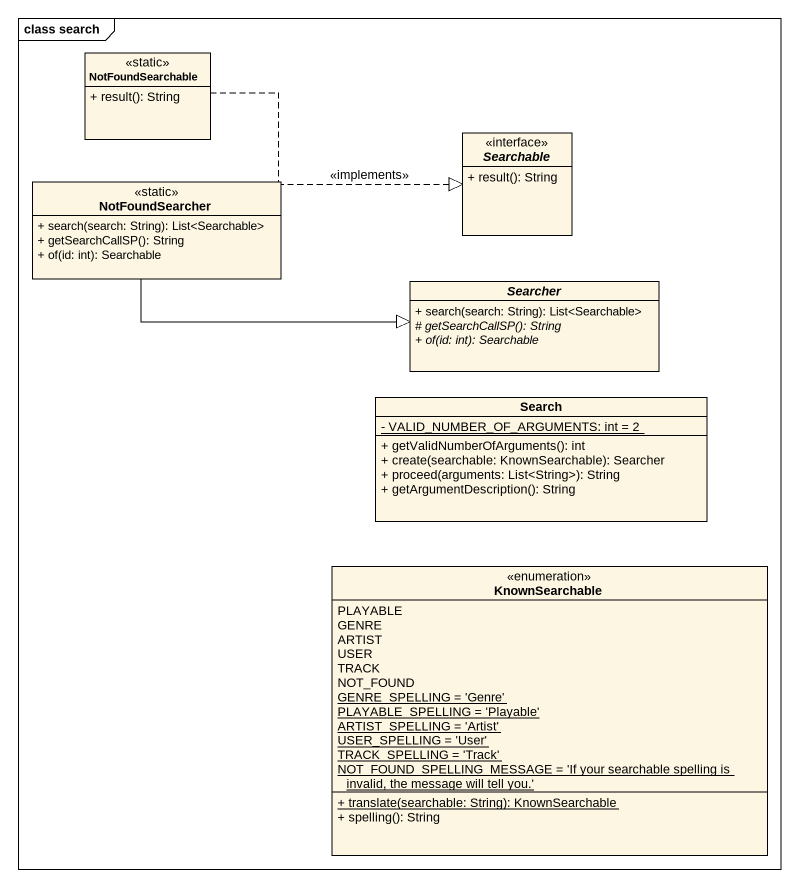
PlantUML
@startuml
mainframe class search
hide circle
hide empty members
skinparam classAttributeIconSize 0
class NotFoundSearchable <<static>> {
  + result(): String
}
interface Searchable <<interface>> {
  + result(): String
}
class NotFoundSearcher <<static>> {
  + search(search: String): List<Searchable>
  + getSearchCallSP(): String
  + of(id: int): Searchable
}
abstract class Searcher {
  + search(search: String): List<Searchable>
  {abstract} # getSearchCallSP(): String
  {abstract} + of(id: int): Searchable
}
class Search {
  {static} - VALID_NUMBER_OF_ARGUMENTS: int = 2
  + getValidNumberOfArguments(): int
  + create(searchable: KnownSearchable): Searcher
  + proceed(arguments: List<String>): String
  + getArgumentDescription(): String
}
enum KnownSearchable {
  PLAYABLE
  GENRE
  ARTIST
  USER
  TRACK
  NOT_FOUND
  {static} GENRE_SPELLING = 'Genre'
  {static} PLAYABLE_SPELLING = 'Playable'
  {static} ARTIST_SPELLING = 'Artist'
  {static} USER_SPELLING = 'User'
  {static} TRACK_SPELLING = 'Track'
  {static} NOT_FOUND_SPELLING_MESSAGE = 'If your searchable spelling is invalid, the message will tell you.'
  {static} + translate(searchable: String): KnownSearchable
  + spelling(): String
}
NotFoundSearchable .right.|> Searchable : <<implements>>
NotFoundSearcher -right-|> Searcher
@enduml
